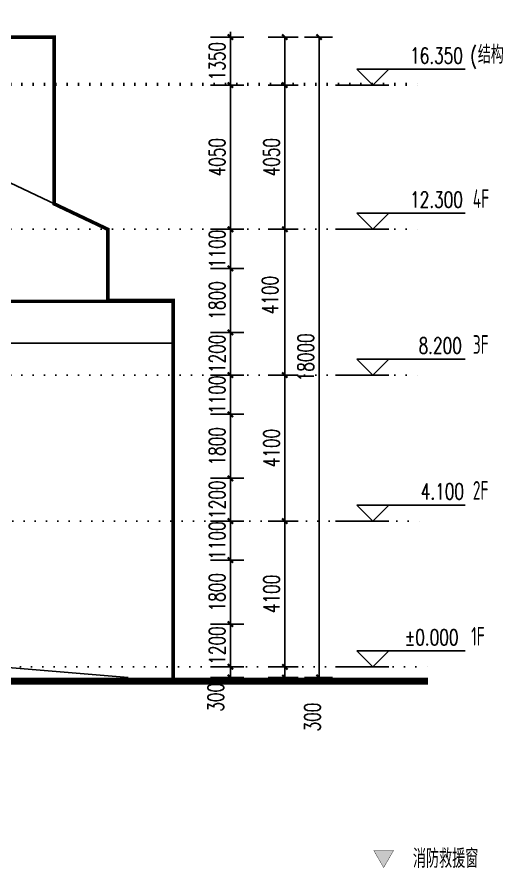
# Model space of a CAD drawing. Header units: millimetres. Extents: x -1048436 to -185795, y -983427 to 400387.
# Drawn here: x -684828 to -671169, y -817783 to -793865 of the extents above; entities that cross this region are included whole.
import ezdxf

# ---------------------------------------------------------------- set-up
doc = ezdxf.new("R2010")
doc.units = ezdxf.units.MM
doc.header["$LTSCALE"] = 500
doc.linetypes.add('DOT', pattern=[6.35, 0, -6.35])
for name, color, linetype in [('DIM_ELEV', 3, 'Continuous'), ('PUB_DIM', 3, 'Continuous'), ('PUB_TEXT', 7, 'Continuous'), ('建-楼梯-扶手栏杆', 3, 'Continuous'), ('建-符号', 13, 'Continuous'), ('楼层虚线', 1, 'Continuous'), ('通-图框-文字', 4, 'Continuous')]:
    doc.layers.add(name, color=color, linetype=linetype)
doc.styles.add('_TCH_DIM', font='SIMPLEX', dxfattribs={"bigfont": 'GBCBIG'})
doc.styles.add('_TCH_DIM_T3', font='SIMPLEX', dxfattribs={"width": 0.705882, "bigfont": 'GBCBIG'})
doc.styles.add('ECADI', font='hzs.shx', dxfattribs={"width": 0.7, "bigfont": 'hztxt.shx'})
doc.styles.add('XD2008', font='xd-hzs.shx', dxfattribs={"width": 0.7, "bigfont": 'xd-hztxt.shx'})
doc.dimstyles.new('_TCH_ARCH&&150', dxfattribs={"dimtxt": 446.25, "dimasz": 150, "dimexe": 375, "dimexo": 450, "dimgap": 150, "dimtad": 1, "dimdec": 0, "dimzin": 0, "dimdsep": 46, "dimtxsty": '_TCH_DIM_T3', "dimblk": 'ARCHTICK', "dimcen": 0.09, "dimclrt": 7, "dimazin": 2, "dimtfac": 1, "dimtdec": 0, "dimtix": 1, "dimtmove": 2, "dimatfit": 3, "dimldrblk": 'ARCHTICK', "dimfxl": 1, "dimtolj": 1, "dimtzin": 0, "dimarcsym": 0})

# ---------------------------------------------------------------- blocks, each defined once
blk = doc.blocks.new('jiuyuanchuang')
at = {"layer": '建-符号'}
h = blk.add_hatch(color=8, dxfattribs=at)
h.dxf.hatch_style = 1
h.paths.add_polyline_path([(4207218, -3799772), (4207498, -3799288), (4206939, -3799288)])
at = {"layer": '建-符号', "color": 0, "const_width": 10}
blk.add_lwpolyline([(4207218, -3799772), (4207498, -3799288), (4206939, -3799288), (4207218, -3799772)], dxfattribs=at)
blk = doc.blocks.new('_ArchTick')
at = {"color": 0, "linetype": 'ByBlock', "const_width": 0.4}
blk.add_lwpolyline([(-0.5, -0.5), (0.5, 0.5)], dxfattribs=at)
blk = doc.blocks.new('*D1043')
at = {"layer": 'Defpoints', "color": 0, "transparency": 16777216}
for p in [(-678217, -812131), (-677302, -812131), (-678217, -812431)]:
    blk.add_point(p, dxfattribs=at)
at = {"layer": 'PUB_DIM', "color": 0, "lineweight": -2, "transparency": 16777216}
for p, q in [((-677767, -812131), (-676927, -812131)), ((-677302, -812431), (-677302, -812131)), ((-677767, -812431), (-676927, -812431))]:
    blk.add_line(p, q, dxfattribs=at)
at = {"layer": 'PUB_DIM', "color": 0, "lineweight": -2, "transparency": 16777216, "xscale": 150, "yscale": 150, "zscale": 150}
for p, rotation in [((-677302, -812131), 90), ((-677302, -812431), 270)]:
    blk.add_blockref('_ArchTick', p, dxfattribs=dict(at, rotation=rotation))
at = {"layer": 'PUB_DIM', "color": 7, "transparency": 16777216, "insert": (-676524, -813541), "char_height": 446.2, "attachment_point": 5, "rotation": 90, "style": '_TCH_DIM_T3'}
blk.add_mtext('\\A1;300', dxfattribs=at)
blk = doc.blocks.new('*D1044')
at = {"layer": 'Defpoints', "color": 0, "transparency": 16777216}
for p in [(-678217, -808031), (-677302, -808031), (-678217, -812131)]:
    blk.add_point(p, dxfattribs=at)
at = {"layer": 'PUB_DIM', "color": 0, "lineweight": -2, "transparency": 16777216}
for p, q in [((-677767, -808031), (-676927, -808031)), ((-677302, -812131), (-677302, -808031)), ((-677767, -812131), (-676927, -812131))]:
    blk.add_line(p, q, dxfattribs=at)
at = {"layer": 'PUB_DIM', "color": 0, "lineweight": -2, "transparency": 16777216, "xscale": 150, "yscale": 150, "zscale": 150}
for p, rotation in [((-677302, -808031), 90), ((-677302, -812131), 270)]:
    blk.add_blockref('_ArchTick', p, dxfattribs=dict(at, rotation=rotation))
at = {"layer": 'PUB_DIM', "color": 7, "transparency": 16777216, "insert": (-677675, -810081), "char_height": 446.2, "attachment_point": 5, "rotation": 90, "style": '_TCH_DIM_T3'}
blk.add_mtext('\\A1;4100', dxfattribs=at)
blk = doc.blocks.new('*D1045')
at = {"layer": 'Defpoints', "color": 0, "transparency": 16777216}
for p in [(-678217, -803931), (-677302, -803931), (-678217, -808031)]:
    blk.add_point(p, dxfattribs=at)
at = {"layer": 'PUB_DIM', "color": 0, "lineweight": -2, "transparency": 16777216}
for p, q in [((-677767, -803931), (-676927, -803931)), ((-677302, -808031), (-677302, -803931)), ((-677767, -808031), (-676927, -808031))]:
    blk.add_line(p, q, dxfattribs=at)
at = {"layer": 'PUB_DIM', "color": 0, "lineweight": -2, "transparency": 16777216, "xscale": 150, "yscale": 150, "zscale": 150}
for p, rotation in [((-677302, -803931), 90), ((-677302, -808031), 270)]:
    blk.add_blockref('_ArchTick', p, dxfattribs=dict(at, rotation=rotation))
at = {"layer": 'PUB_DIM', "color": 7, "transparency": 16777216, "insert": (-677675, -805981), "char_height": 446.2, "attachment_point": 5, "rotation": 90, "style": '_TCH_DIM_T3'}
blk.add_mtext('\\A1;4100', dxfattribs=at)
blk = doc.blocks.new('*D1046')
at = {"layer": 'Defpoints', "color": 0, "transparency": 16777216}
for p in [(-678217, -799831), (-677302, -799831), (-678217, -803931)]:
    blk.add_point(p, dxfattribs=at)
at = {"layer": 'PUB_DIM', "color": 0, "lineweight": -2, "transparency": 16777216}
for p, q in [((-677767, -799831), (-676927, -799831)), ((-677302, -803931), (-677302, -799831)), ((-677767, -803931), (-676927, -803931))]:
    blk.add_line(p, q, dxfattribs=at)
at = {"layer": 'PUB_DIM', "color": 0, "lineweight": -2, "transparency": 16777216, "xscale": 150, "yscale": 150, "zscale": 150}
for p, rotation in [((-677302, -799831), 90), ((-677302, -803931), 270)]:
    blk.add_blockref('_ArchTick', p, dxfattribs=dict(at, rotation=rotation))
at = {"layer": 'PUB_DIM', "color": 7, "transparency": 16777216, "insert": (-677715, -801681), "char_height": 446.2, "attachment_point": 5, "rotation": 90, "style": '_TCH_DIM_T3'}
blk.add_mtext('\\A1;4100', dxfattribs=at)
blk = doc.blocks.new('*D1047')
at = {"layer": 'Defpoints', "color": 0, "transparency": 16777216}
for p in [(-678217, -795781), (-677302, -795781), (-678217, -799831)]:
    blk.add_point(p, dxfattribs=at)
at = {"layer": 'PUB_DIM', "color": 0, "lineweight": -2, "transparency": 16777216}
for p, q in [((-677767, -795781), (-676927, -795781)), ((-677302, -799831), (-677302, -795781)), ((-677767, -799831), (-676927, -799831))]:
    blk.add_line(p, q, dxfattribs=at)
at = {"layer": 'PUB_DIM', "color": 0, "lineweight": -2, "transparency": 16777216, "xscale": 150, "yscale": 150, "zscale": 150}
for p, rotation in [((-677302, -795781), 90), ((-677302, -799831), 270)]:
    blk.add_blockref('_ArchTick', p, dxfattribs=dict(at, rotation=rotation))
at = {"layer": 'PUB_DIM', "color": 7, "transparency": 16777216, "insert": (-677675, -797806), "char_height": 446.2, "attachment_point": 5, "rotation": 90, "style": '_TCH_DIM_T3'}
blk.add_mtext('\\A1;4050', dxfattribs=at)
blk = doc.blocks.new('*D1048')
at = {"layer": 'Defpoints', "color": 0, "transparency": 16777216}
for p in [(-678217, -794431), (-677302, -794431), (-678217, -795781)]:
    blk.add_point(p, dxfattribs=at)
at = {"layer": 'PUB_DIM', "color": 0, "lineweight": -2, "transparency": 16777216}
for p, q in [((-677767, -794431), (-676927, -794431)), ((-677302, -795781), (-677302, -794431)), ((-677767, -795781), (-676927, -795781))]:
    blk.add_line(p, q, dxfattribs=at)
at = {"layer": 'PUB_DIM', "color": 0, "lineweight": -2, "transparency": 16777216, "xscale": 150, "yscale": 150, "zscale": 150}
for p, rotation in [((-677302, -794431), 90), ((-677302, -795781), 270)]:
    blk.add_blockref('_ArchTick', p, dxfattribs=dict(at, rotation=rotation))
at = {"layer": 'PUB_DIM', "color": 7, "transparency": 16777216, "insert": (-676524, -793081), "char_height": 446.2, "attachment_point": 5, "rotation": 90, "style": '_TCH_DIM_T3'}
blk.add_mtext('\\A1;1350', dxfattribs=at)
blk = doc.blocks.new('*D2855')
at = {"layer": 'Defpoints', "color": 0, "transparency": 16777216}
for p in [(-677195, -794431), (-676338, -794431), (-677195, -812431)]:
    blk.add_point(p, dxfattribs=at)
at = {"layer": 'PUB_DIM', "color": 0, "lineweight": -2, "transparency": 16777216}
for p, q in [((-676745, -794431), (-675963, -794431)), ((-676338, -812431), (-676338, -794431)), ((-676745, -812431), (-675963, -812431))]:
    blk.add_line(p, q, dxfattribs=at)
at = {"layer": 'PUB_DIM', "color": 0, "lineweight": -2, "transparency": 16777216, "xscale": 150, "yscale": 150, "zscale": 150}
for p, rotation in [((-676338, -794431), 90), ((-676338, -812431), 270)]:
    blk.add_blockref('_ArchTick', p, dxfattribs=dict(at, rotation=rotation))
at = {"layer": 'PUB_DIM', "color": 7, "transparency": 16777216, "insert": (-676711, -803431), "char_height": 446.2, "attachment_point": 5, "rotation": 90, "style": '_TCH_DIM_T3'}
blk.add_mtext('\\A1;18000', dxfattribs=at)
blk = doc.blocks.new('*D2872')
at = {"layer": 'Defpoints', "color": 0, "transparency": 16777216}
for p in [(-679842, -812131), (-678830, -812131), (-679842, -812431)]:
    blk.add_point(p, dxfattribs=at)
at = {"layer": 'PUB_DIM', "color": 0, "lineweight": -2, "transparency": 16777216}
for p, q in [((-679392, -812131), (-678455, -812131)), ((-678830, -812431), (-678830, -812131)), ((-679392, -812431), (-678455, -812431))]:
    blk.add_line(p, q, dxfattribs=at)
at = {"layer": 'PUB_DIM', "color": 0, "lineweight": -2, "transparency": 16777216, "xscale": 150, "yscale": 150, "zscale": 150}
for p, rotation in [((-678830, -812131), 90), ((-678830, -812431), 270)]:
    blk.add_blockref('_ArchTick', p, dxfattribs=dict(at, rotation=rotation))
at = {"layer": 'PUB_DIM', "color": 7, "transparency": 16777216, "insert": (-679243, -812986), "char_height": 446.2, "attachment_point": 5, "rotation": 90, "style": '_TCH_DIM_T3'}
blk.add_mtext('\\A1;300', dxfattribs=at)
blk = doc.blocks.new('*D2873')
at = {"layer": 'Defpoints', "color": 0, "transparency": 16777216}
for p in [(-679842, -810931), (-678830, -810931), (-679842, -812131)]:
    blk.add_point(p, dxfattribs=at)
at = {"layer": 'PUB_DIM', "color": 0, "lineweight": -2, "transparency": 16777216}
for p, q in [((-678830, -810931), (-678830, -810781)), ((-679392, -810931), (-678455, -810931)), ((-678830, -812131), (-678830, -810931)), ((-679392, -812131), (-678455, -812131)), ((-678830, -812131), (-678830, -812281))]:
    blk.add_line(p, q, dxfattribs=at)
at = {"layer": 'PUB_DIM', "color": 0, "lineweight": -2, "transparency": 16777216, "xscale": 150, "yscale": 150, "zscale": 150}
for p, rotation in [((-678830, -810931), 270), ((-678830, -812131), 90)]:
    blk.add_blockref('_ArchTick', p, dxfattribs=dict(at, rotation=rotation))
at = {"layer": 'PUB_DIM', "color": 7, "transparency": 16777216, "insert": (-679204, -811531), "char_height": 446.2, "attachment_point": 5, "rotation": 90, "style": '_TCH_DIM_T3'}
blk.add_mtext('\\A1;1200', dxfattribs=at)
blk = doc.blocks.new('*D2874')
at = {"layer": 'Defpoints', "color": 0, "transparency": 16777216}
for p in [(-679842, -809131), (-678830, -809131), (-679842, -810931)]:
    blk.add_point(p, dxfattribs=at)
at = {"layer": 'PUB_DIM', "color": 0, "lineweight": -2, "transparency": 16777216}
for p, q in [((-679392, -809131), (-678455, -809131)), ((-678830, -810931), (-678830, -809131)), ((-679392, -810931), (-678455, -810931))]:
    blk.add_line(p, q, dxfattribs=at)
at = {"layer": 'PUB_DIM', "color": 0, "lineweight": -2, "transparency": 16777216, "xscale": 150, "yscale": 150, "zscale": 150}
for p, rotation in [((-678830, -809131), 90), ((-678830, -810931), 270)]:
    blk.add_blockref('_ArchTick', p, dxfattribs=dict(at, rotation=rotation))
at = {"layer": 'PUB_DIM', "color": 7, "transparency": 16777216, "insert": (-679204, -810031), "char_height": 446.2, "attachment_point": 5, "rotation": 90, "style": '_TCH_DIM_T3'}
blk.add_mtext('\\A1;1800', dxfattribs=at)
blk = doc.blocks.new('*D2875')
at = {"layer": 'Defpoints', "color": 0, "transparency": 16777216}
for p in [(-679842, -808031), (-678830, -808031), (-679842, -809131)]:
    blk.add_point(p, dxfattribs=at)
at = {"layer": 'PUB_DIM', "color": 0, "lineweight": -2, "transparency": 16777216}
for p, q in [((-678830, -808031), (-678830, -807881)), ((-679392, -808031), (-678455, -808031)), ((-678830, -809131), (-678830, -808031)), ((-679392, -809131), (-678455, -809131)), ((-678830, -809131), (-678830, -809281))]:
    blk.add_line(p, q, dxfattribs=at)
at = {"layer": 'PUB_DIM', "color": 0, "lineweight": -2, "transparency": 16777216, "xscale": 150, "yscale": 150, "zscale": 150}
for p, rotation in [((-678830, -808031), 270), ((-678830, -809131), 90)]:
    blk.add_blockref('_ArchTick', p, dxfattribs=dict(at, rotation=rotation))
at = {"layer": 'PUB_DIM', "color": 7, "transparency": 16777216, "insert": (-679204, -808581), "char_height": 446.2, "attachment_point": 5, "rotation": 90, "style": '_TCH_DIM_T3'}
blk.add_mtext('\\A1;1100', dxfattribs=at)
blk = doc.blocks.new('*D2876')
at = {"layer": 'Defpoints', "color": 0, "transparency": 16777216}
for p in [(-679842, -806831), (-678830, -806831), (-679842, -808031)]:
    blk.add_point(p, dxfattribs=at)
at = {"layer": 'PUB_DIM', "color": 0, "lineweight": -2, "transparency": 16777216}
for p, q in [((-678830, -806831), (-678830, -806681)), ((-679392, -806831), (-678455, -806831)), ((-678830, -808031), (-678830, -806831)), ((-679392, -808031), (-678455, -808031)), ((-678830, -808031), (-678830, -808181))]:
    blk.add_line(p, q, dxfattribs=at)
at = {"layer": 'PUB_DIM', "color": 0, "lineweight": -2, "transparency": 16777216, "xscale": 150, "yscale": 150, "zscale": 150}
for p, rotation in [((-678830, -806831), 270), ((-678830, -808031), 90)]:
    blk.add_blockref('_ArchTick', p, dxfattribs=dict(at, rotation=rotation))
at = {"layer": 'PUB_DIM', "color": 7, "transparency": 16777216, "insert": (-679204, -807431), "char_height": 446.2, "attachment_point": 5, "rotation": 90, "style": '_TCH_DIM_T3'}
blk.add_mtext('\\A1;1200', dxfattribs=at)
blk = doc.blocks.new('*D2877')
at = {"layer": 'Defpoints', "color": 0, "transparency": 16777216}
for p in [(-679842, -805031), (-678830, -805031), (-679842, -806831)]:
    blk.add_point(p, dxfattribs=at)
at = {"layer": 'PUB_DIM', "color": 0, "lineweight": -2, "transparency": 16777216}
for p, q in [((-679392, -805031), (-678455, -805031)), ((-678830, -806831), (-678830, -805031)), ((-679392, -806831), (-678455, -806831))]:
    blk.add_line(p, q, dxfattribs=at)
at = {"layer": 'PUB_DIM', "color": 0, "lineweight": -2, "transparency": 16777216, "xscale": 150, "yscale": 150, "zscale": 150}
for p, rotation in [((-678830, -805031), 90), ((-678830, -806831), 270)]:
    blk.add_blockref('_ArchTick', p, dxfattribs=dict(at, rotation=rotation))
at = {"layer": 'PUB_DIM', "color": 7, "transparency": 16777216, "insert": (-679204, -805931), "char_height": 446.2, "attachment_point": 5, "rotation": 90, "style": '_TCH_DIM_T3'}
blk.add_mtext('\\A1;1800', dxfattribs=at)
blk = doc.blocks.new('*D2878')
at = {"layer": 'Defpoints', "color": 0, "transparency": 16777216}
for p in [(-679842, -803931), (-678830, -803931), (-679842, -805031)]:
    blk.add_point(p, dxfattribs=at)
at = {"layer": 'PUB_DIM', "color": 0, "lineweight": -2, "transparency": 16777216}
for p, q in [((-678830, -803931), (-678830, -803781)), ((-679392, -803931), (-678455, -803931)), ((-678830, -805031), (-678830, -803931)), ((-679392, -805031), (-678455, -805031)), ((-678830, -805031), (-678830, -805181))]:
    blk.add_line(p, q, dxfattribs=at)
at = {"layer": 'PUB_DIM', "color": 0, "lineweight": -2, "transparency": 16777216, "xscale": 150, "yscale": 150, "zscale": 150}
for p, rotation in [((-678830, -803931), 270), ((-678830, -805031), 90)]:
    blk.add_blockref('_ArchTick', p, dxfattribs=dict(at, rotation=rotation))
at = {"layer": 'PUB_DIM', "color": 7, "transparency": 16777216, "insert": (-679204, -804481), "char_height": 446.2, "attachment_point": 5, "rotation": 90, "style": '_TCH_DIM_T3'}
blk.add_mtext('\\A1;1100', dxfattribs=at)
blk = doc.blocks.new('*D2879')
at = {"layer": 'Defpoints', "color": 0, "transparency": 16777216}
for p in [(-679842, -802731), (-678830, -802731), (-679842, -803931)]:
    blk.add_point(p, dxfattribs=at)
at = {"layer": 'PUB_DIM', "color": 0, "lineweight": -2, "transparency": 16777216}
for p, q in [((-678830, -802731), (-678830, -802581)), ((-679392, -802731), (-678455, -802731)), ((-678830, -803931), (-678830, -802731)), ((-679392, -803931), (-678455, -803931)), ((-678830, -803931), (-678830, -804081))]:
    blk.add_line(p, q, dxfattribs=at)
at = {"layer": 'PUB_DIM', "color": 0, "lineweight": -2, "transparency": 16777216, "xscale": 150, "yscale": 150, "zscale": 150}
for p, rotation in [((-678830, -802731), 270), ((-678830, -803931), 90)]:
    blk.add_blockref('_ArchTick', p, dxfattribs=dict(at, rotation=rotation))
at = {"layer": 'PUB_DIM', "color": 7, "transparency": 16777216, "insert": (-679204, -803331), "char_height": 446.2, "attachment_point": 5, "rotation": 90, "style": '_TCH_DIM_T3'}
blk.add_mtext('\\A1;1200', dxfattribs=at)
blk = doc.blocks.new('*D2880')
at = {"layer": 'Defpoints', "color": 0, "transparency": 16777216}
for p in [(-679842, -800931), (-678830, -800931), (-679842, -802731)]:
    blk.add_point(p, dxfattribs=at)
at = {"layer": 'PUB_DIM', "color": 0, "lineweight": -2, "transparency": 16777216}
for p, q in [((-679392, -800931), (-678455, -800931)), ((-678830, -802731), (-678830, -800931)), ((-679392, -802731), (-678455, -802731))]:
    blk.add_line(p, q, dxfattribs=at)
at = {"layer": 'PUB_DIM', "color": 0, "lineweight": -2, "transparency": 16777216, "xscale": 150, "yscale": 150, "zscale": 150}
for p, rotation in [((-678830, -800931), 90), ((-678830, -802731), 270)]:
    blk.add_blockref('_ArchTick', p, dxfattribs=dict(at, rotation=rotation))
at = {"layer": 'PUB_DIM', "color": 7, "transparency": 16777216, "insert": (-679204, -801831), "char_height": 446.2, "attachment_point": 5, "rotation": 90, "style": '_TCH_DIM_T3'}
blk.add_mtext('\\A1;1800', dxfattribs=at)
blk = doc.blocks.new('*D2881')
at = {"layer": 'Defpoints', "color": 0, "transparency": 16777216}
for p in [(-679842, -799831), (-678830, -799831), (-679842, -800931)]:
    blk.add_point(p, dxfattribs=at)
at = {"layer": 'PUB_DIM', "color": 0, "lineweight": -2, "transparency": 16777216}
for p, q in [((-678830, -799831), (-678830, -799681)), ((-679392, -799831), (-678455, -799831)), ((-678830, -800931), (-678830, -799831)), ((-679392, -800931), (-678455, -800931)), ((-678830, -800931), (-678830, -801081))]:
    blk.add_line(p, q, dxfattribs=at)
at = {"layer": 'PUB_DIM', "color": 0, "lineweight": -2, "transparency": 16777216, "xscale": 150, "yscale": 150, "zscale": 150}
for p, rotation in [((-678830, -799831), 270), ((-678830, -800931), 90)]:
    blk.add_blockref('_ArchTick', p, dxfattribs=dict(at, rotation=rotation))
at = {"layer": 'PUB_DIM', "color": 7, "transparency": 16777216, "insert": (-679204, -800381), "char_height": 446.2, "attachment_point": 5, "rotation": 90, "style": '_TCH_DIM_T3'}
blk.add_mtext('\\A1;1100', dxfattribs=at)
blk = doc.blocks.new('*D2882')
at = {"layer": 'Defpoints', "color": 0, "transparency": 16777216}
for p in [(-679842, -795781), (-678830, -795781), (-679842, -799831)]:
    blk.add_point(p, dxfattribs=at)
at = {"layer": 'PUB_DIM', "color": 0, "lineweight": -2, "transparency": 16777216}
for p, q in [((-679392, -795781), (-678455, -795781)), ((-678830, -799831), (-678830, -795781)), ((-679392, -799831), (-678455, -799831))]:
    blk.add_line(p, q, dxfattribs=at)
at = {"layer": 'PUB_DIM', "color": 0, "lineweight": -2, "transparency": 16777216, "xscale": 150, "yscale": 150, "zscale": 150}
for p, rotation in [((-678830, -795781), 90), ((-678830, -799831), 270)]:
    blk.add_blockref('_ArchTick', p, dxfattribs=dict(at, rotation=rotation))
at = {"layer": 'PUB_DIM', "color": 7, "transparency": 16777216, "insert": (-679204, -797806), "char_height": 446.2, "attachment_point": 5, "rotation": 90, "style": '_TCH_DIM_T3'}
blk.add_mtext('\\A1;4050', dxfattribs=at)
blk = doc.blocks.new('*D2883')
at = {"layer": 'Defpoints', "color": 0, "transparency": 16777216}
for p in [(-679842, -794431), (-678830, -794431), (-679842, -795781)]:
    blk.add_point(p, dxfattribs=at)
at = {"layer": 'PUB_DIM', "color": 0, "lineweight": -2, "transparency": 16777216}
for p, q in [((-678830, -794431), (-678830, -794281)), ((-679392, -794431), (-678455, -794431)), ((-678830, -795781), (-678830, -794431)), ((-679392, -795781), (-678455, -795781)), ((-678830, -795781), (-678830, -795931))]:
    blk.add_line(p, q, dxfattribs=at)
at = {"layer": 'PUB_DIM', "color": 0, "lineweight": -2, "transparency": 16777216, "xscale": 150, "yscale": 150, "zscale": 150}
for p, rotation in [((-678830, -794431), 270), ((-678830, -795781), 90)]:
    blk.add_blockref('_ArchTick', p, dxfattribs=dict(at, rotation=rotation))
at = {"layer": 'PUB_DIM', "color": 7, "transparency": 16777216, "insert": (-679204, -795106), "char_height": 446.2, "attachment_point": 5, "rotation": 90, "style": '_TCH_DIM_T3'}
blk.add_mtext('\\A1;1350', dxfattribs=at)

msp = doc.modelspace()

# ---------------------------------------------------------------- linework, layer by layer
for p, q in [((-687338, -797431.2), (-682278.7, -799831.2)), ((-682278.7, -799831.2), (-682278.7, -801831.2)), ((-685305.9, -803031.2), (-680436.8, -803031.2)), ((-680436.8, -803031.2), (-680436.8, -812531.2)), ((-681705.9, -812431.2), (-685305.9, -812131.2))]:
    msp.add_line(p, q)
for points, const_width in [([(-753812.4, -812431.2), (-753812.4, -808731.2), (-755011.4, -808731.2), (-755011.4, -805831.2), (-755755.3, -805831.2), (-755755.3, -804031.2), (-755011.4, -804031.2), (-755011.4, -801431.2), (-740012.7, -801431.2), (-740012.7, -792181.2), (-735212.7, -792181.2), (-735212.7, -794431.2), (-683786.3, -794431.2), (-683786.3, -799116.1), (-682278.7, -799831.2), (-682278.7, -801831.2), (-680436.8, -801831.2), (-680436.8, -812431.2)], 100), ([(-760958.5, -812531.2), (-673277.6, -812531.2)], 200)]:
    msp.add_lwpolyline(points, dxfattribs=dict(const_width=const_width))
at = {"layer": 'DIM_ELEV'}
for p, q in [((-674823.3, -795781.2), (-675273.3, -795331.2)), ((-675273.3, -795331.2), (-672235.8, -795331.2)), ((-674823.3, -795781.2), (-674373.3, -795331.2)), ((-675873.3, -795781.2), (-674373.3, -795781.2)), ((-674823.3, -799831.2), (-675273.3, -799381.2)), ((-675273.3, -799381.2), (-672235.8, -799381.2)), ((-674823.3, -799831.2), (-674373.3, -799381.2)), ((-675873.3, -799831.2), (-674373.3, -799831.2)), ((-674823.3, -803931.2), (-675273.3, -803481.2)), ((-675273.3, -803481.2), (-672235.8, -803481.2)), ((-674823.3, -803931.2), (-674373.3, -803481.2)), ((-675873.3, -803931.2), (-674373.3, -803931.2)), ((-674823.3, -808031.2), (-675273.3, -807581.2)), ((-675273.3, -807581.2), (-672235.8, -807581.2)), ((-674823.3, -808031.2), (-674373.3, -807581.2)), ((-675873.3, -808031.2), (-674373.3, -808031.2)), ((-674823.3, -812131.2), (-675273.3, -811681.2)), ((-675273.3, -811681.2), (-672235.8, -811681.2)), ((-674823.3, -812131.2), (-674373.3, -811681.2)), ((-675873.3, -812131.2), (-674373.3, -812131.2))]:
    msp.add_line(p, q, dxfattribs=at)
at = {"layer": '建-楼梯-扶手栏杆'}
for p, q in [((-685380.9, -801831.2), (-680436.8, -801831.2)), ((-685380.9, -801881.2), (-680436.8, -801881.2)), ((-680436.8, -803031.2), (-680436.8, -801831.2))]:
    msp.add_line(p, q, dxfattribs=at)
at = {"layer": '楼层虚线', "linetype": 'DOT', "ltscale": 0.1}
for p, q in [((-751067.3, -795731.2), (-673277.6, -795731.2)), ((-751067.3, -795781.2), (-673277.6, -795781.2)), ((-751067.3, -799831.2), (-673277.6, -799831.2)), ((-736775.2, -803931.2), (-673277.6, -803931.2)), ((-757362.4, -808031.2), (-673277.6, -808031.2)), ((-760958.5, -812131.2), (-673277.6, -812131.2))]:
    msp.add_line(p, q, dxfattribs=at)

# ---------------------------------------------------------------- block references
at = {"xscale": -1, "rotation": 239.9999999999741}
msp.add_blockref('jiuyuanchuang', (512287.3, -6360732.8), dxfattribs=at)

# ---------------------------------------------------------------- texts
at = {"layer": 'PUB_TEXT'}
for s, height, style, width, p in [('16.350', 446.25, '_TCH_DIM', 0.705882, (-673780.8, -795173.7)), ('(', 446.2, '_TCH_DIM', 0.705882, (-672085.8, -795173.7)), ('12.300', 446.25, '_TCH_DIM', 0.705882, (-673780.8, -799223.7)), ('4F', 525, 'XD2008', 0.7, (-672016.3, -799232.9)), ('8.200', 446.25, '_TCH_DIM', 0.705882, (-673540.8, -803323.7)), ('3F', 525, 'XD2008', 0.7, (-672016.3, -803332.9)), ('2F', 525, 'XD2008', 0.7, (-672016.3, -807432.9)), ('4.100', 446.25, '_TCH_DIM', 0.705882, (-673480.8, -807423.7)), ('1F', 525, 'XD2008', 0.7, (-672062.6, -811532.9)), ('%%P0.000', 446.25, '_TCH_DIM', 0.705882, (-673930.8, -811523.7))]:
    msp.add_text(s, height=height, dxfattribs=dict(at, style=style, width=width)).set_placement(p)
at = {"layer": 'PUB_TEXT', "style": '_TCH_DIM'}
msp.add_text('结构', height=506.38, dxfattribs=at).set_placement((-671875.8, -795173.7))
at = {"layer": '通-图框-文字', "style": 'ECADI', "width": 0.7}
msp.add_text('消防救援窗', height=525, dxfattribs=at).set_placement((-673700.1, -817779.1))

# ---------------------------------------------------------------- dimensions: what is measured, and where the dimension line sits
at = {"layer": 'PUB_DIM'}
for base, p1, p2, picture, middle in [((-677302.2, -794431.2), (-678217.5, -795781.2), (-678217.5, -794431.2), '*D1048', (-676524, -793081.2)), ((-677302.2, -799831.2), (-678217.5, -803931.2), (-678217.5, -799831.2), '*D1046', (-677714.7, -801681.2)), ((-678830.4, -812131.2), (-679841.6, -812431.2), (-679841.6, -812131.2), '*D2872', (-679242.9, -812986.2)), ((-677302.2, -812131.2), (-678217.5, -812431.2), (-678217.5, -812131.2), '*D1043', (-676524, -813541.2))]:
    dim = msp.add_linear_dim(base=base, p1=p1, p2=p2, angle=90, dimstyle='_TCH_ARCH&&150', dxfattribs=at)
    dim.commit()
    dim.dimension.update_dxf_attribs({"geometry": picture, "text_midpoint": middle, "dimtype": 129})
for p1, p2, distance, picture, middle in [((-679841.6, -795781.2), (-679841.6, -794431.2), -1011.2, '*D2883', (-679203.5, -795106.2)), ((-677195.1, -812431.2), (-677195.1, -794431.2), -857.3, '*D2855', (-676710.9, -803431.2)), ((-679841.6, -799831.2), (-679841.6, -795781.2), -1011.2, '*D2882', (-679203.5, -797806.2)), ((-678217.5, -799831.2), (-678217.5, -795781.2), -915.3, '*D1047', (-677675.3, -797806.2)), ((-679841.6, -800931.2), (-679841.6, -799831.2), -1011.2, '*D2881', (-679203.5, -800381.2)), ((-679841.6, -802731.2), (-679841.6, -800931.2), -1011.2, '*D2880', (-679203.5, -801831.2)), ((-679841.6, -803931.2), (-679841.6, -802731.2), -1011.2, '*D2879', (-679203.5, -803331.2)), ((-679841.6, -805031.2), (-679841.6, -803931.2), -1011.2, '*D2878', (-679203.5, -804481.2)), ((-678217.5, -808031.2), (-678217.5, -803931.2), -915.3, '*D1045', (-677675.3, -805981.2)), ((-679841.6, -806831.2), (-679841.6, -805031.2), -1011.2, '*D2877', (-679203.5, -805931.2)), ((-679841.6, -808031.2), (-679841.6, -806831.2), -1011.2, '*D2876', (-679203.5, -807431.2)), ((-679841.6, -809131.2), (-679841.6, -808031.2), -1011.2, '*D2875', (-679203.5, -808581.2)), ((-678217.5, -812131.2), (-678217.5, -808031.2), -915.3, '*D1044', (-677675.3, -810081.2)), ((-679841.6, -810931.2), (-679841.6, -809131.2), -1011.2, '*D2874', (-679203.5, -810031.2)), ((-679841.6, -812131.2), (-679841.6, -810931.2), -1011.2, '*D2873', (-679203.5, -811531.2))]:
    dim = msp.add_aligned_dim(p1=p1, p2=p2, distance=distance, dimstyle='_TCH_ARCH&&150', dxfattribs=at)
    dim.commit()
    dim.dimension.update_dxf_attribs({"geometry": picture, "text_midpoint": middle})

doc.saveas('drawing.dxf')
